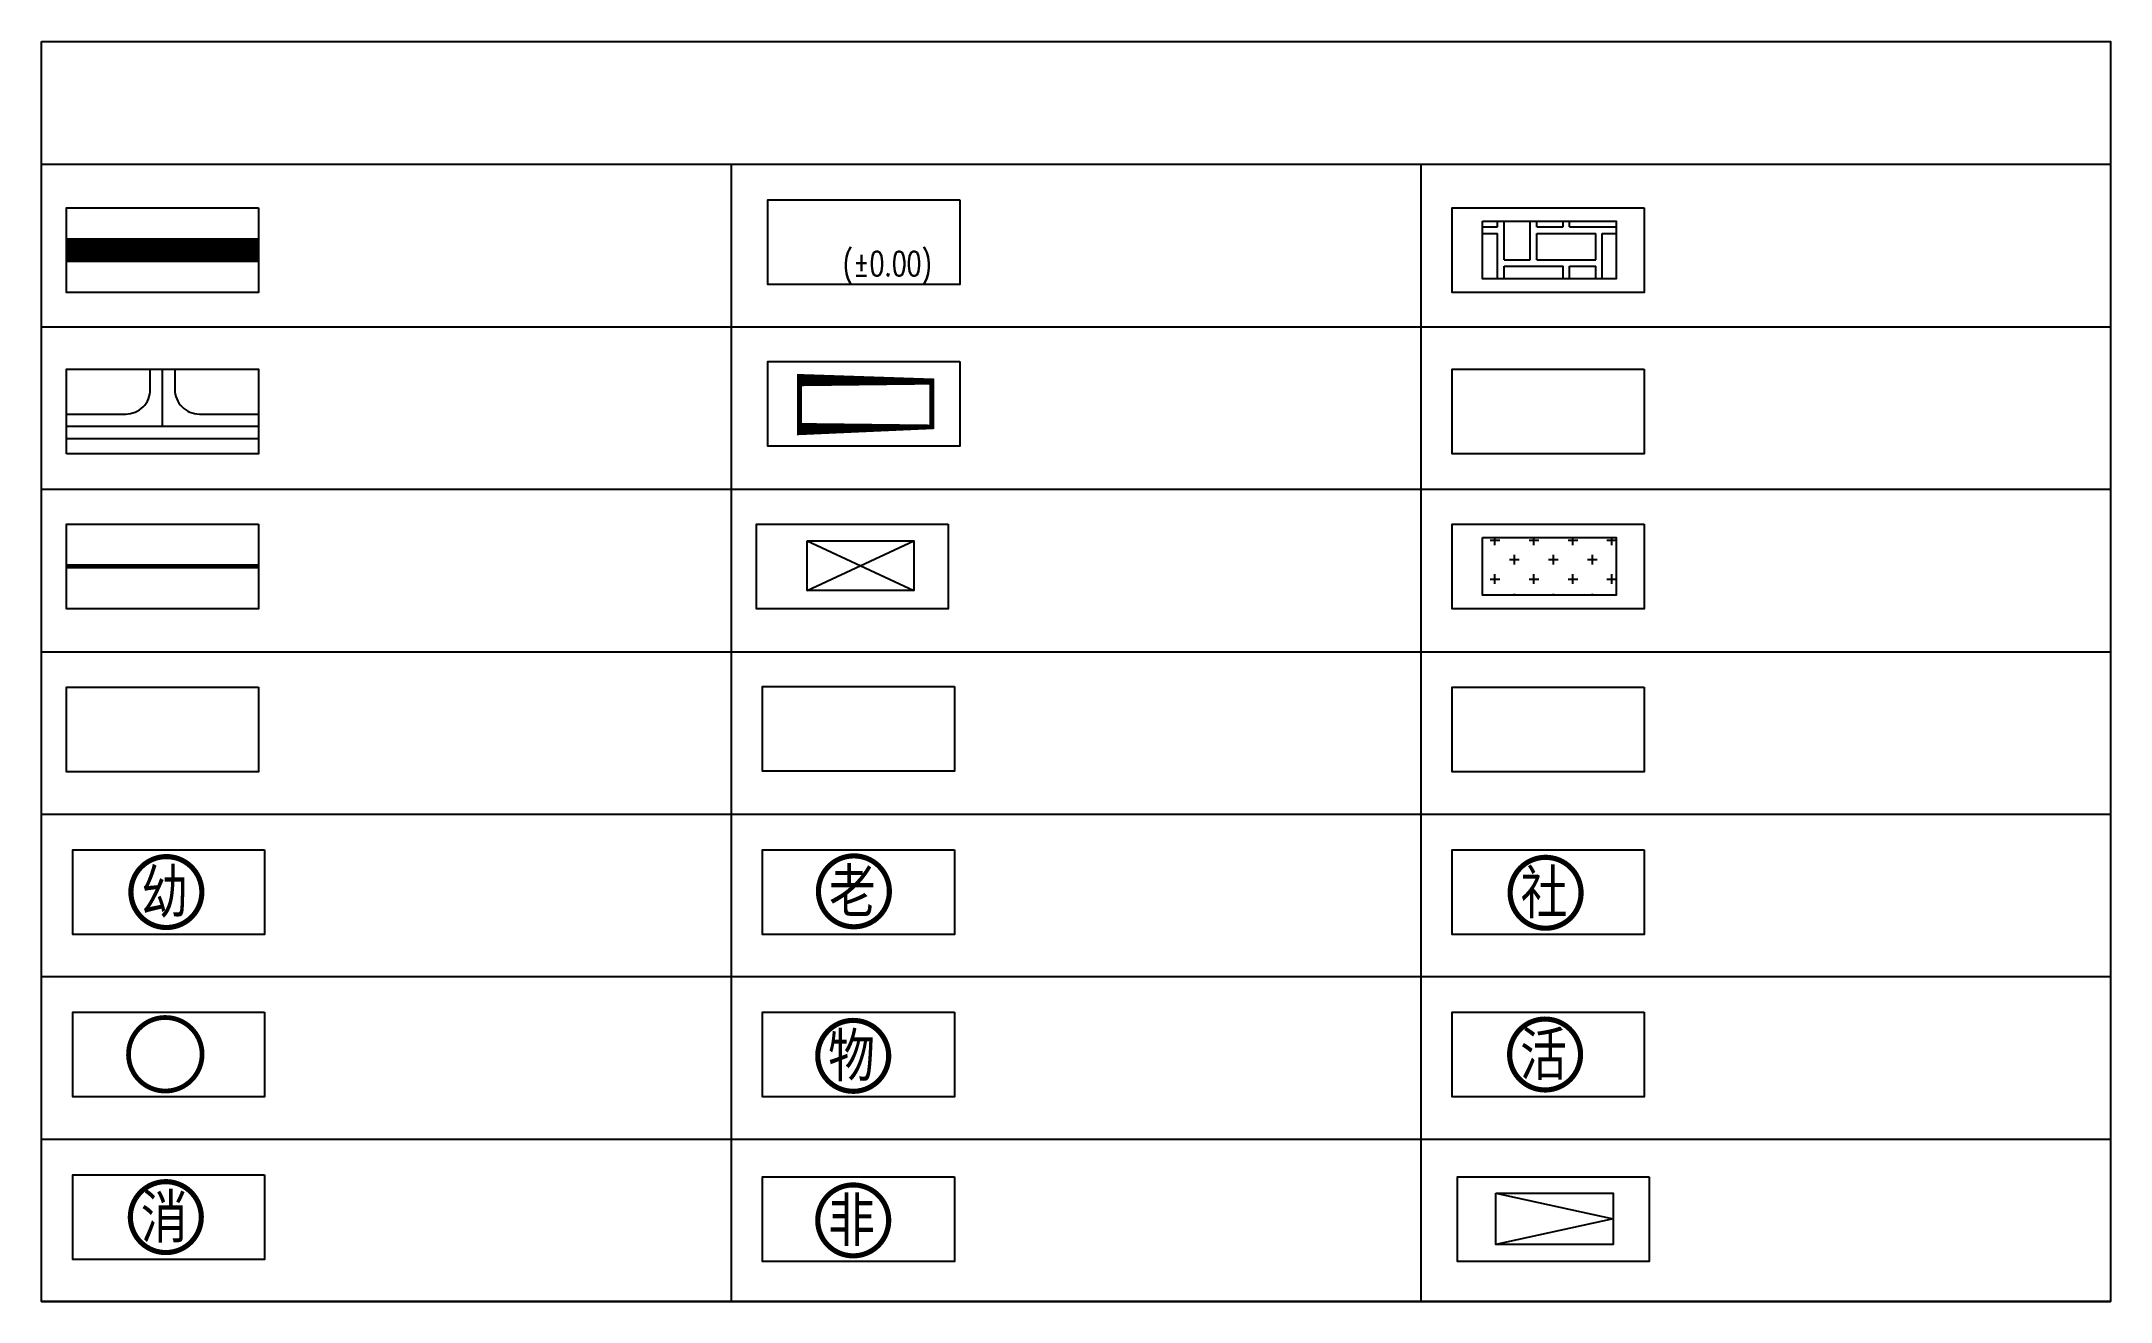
# Model space of a CAD drawing. Extents: x 26257.6 to 26341.9, y 28551.7 to 28603.1.
import ezdxf

# ---------------------------------------------------------------- set-up
doc = ezdxf.new("R2010")
doc.units = 0
doc.header["$LTSCALE"] = 1000
for name, pattern in [('DASH', [0.35, 0.25, -0.1]), ('DASHDOT', [25.4, 12.7, -6.35, 0, -6.35]), ('DOTE', [2.4200000000000004, 2, -0.2, 0.02, -0.2])]:
    doc.linetypes.add(name, pattern=pattern)
for name, color, linetype in [('A_Road_中线', 1, 'DOTE'), ('EVTR', 2, 'Continuous'), ('LAYOUT-TABLE', 7, 'Continuous'), ('PUB_TEXT', 7, 'Continuous'), ('RD-消防扑救场地', 195, 'DASH'), ('x-j景观', 55, 'Continuous'), ('x-垃圾', 6, 'Continuous'), ('Z-采光顶', 4, 'Continuous'), ('植草砖', 253, 'DASH'), ('用地红线', 1, 'Continuous'), ('硬化地面', 251, 'DASH'), ('道路', 5, 'Continuous')]:
    doc.layers.add(name, color=color, linetype=linetype)
doc.styles.add('_TCH_DIM', font='SIMPLEX', dxfattribs={"bigfont": 'GBCBIG'})
doc.styles.add('黑体', font='simhei.ttf', dxfattribs={"width": 0.8})

# ---------------------------------------------------------------- blocks, each defined once
blk = doc.blocks.new('dswr23')
at = {"layer": 'x-垃圾', "const_width": 0.3}
blk.add_lwpolyline([(2555763.387898417, 1971672.78452385, 1), (2555760.389212321, 1971675.625162036, 1), (2555763.387898417, 1971672.78452385, 1)], format="xyb", dxfattribs=at)
at = {"layer": 'x-垃圾', "style": '黑体', "width": 0.8}
blk.add_text('物', height=2.5, rotation=359.9999999910369, dxfattribs=at).set_placement((2555760.429689665, 1971672.989737215))
blk = doc.blocks.new('fedwtrr32')
at = {"layer": 'x-垃圾', "const_width": 0.3}
blk.add_lwpolyline([(2555767.262737828, 1971664.890439844, 1), (2555764.264051733, 1971667.731078031, 1), (2555767.262737828, 1971664.890439844, 1)], format="xyb", dxfattribs=at)
at = {"layer": 'x-垃圾', "style": '黑体', "width": 0.8}
blk.add_text('消', height=2.5, rotation=359.9999999910369, dxfattribs=at).set_placement((2555764.304529076, 1971665.095653209))
blk = doc.blocks.new('YQ0822025658')
at = {"const_width": 0.3}
blk.add_lwpolyline([(3.630158613813364, 1.349765620610469, 1), (-0.5003793179121203, 1.349765620610469, 1), (3.630158613813364, 1.349765620610469, 1)], format="xyb", dxfattribs=at)
at = {"style": '黑体', "width": 0.8}
blk.add_text('幼', height=2.5, rotation=43.44960351600874, dxfattribs=at).set_placement((1.341430964796018, -0.5356619939525444))
blk = doc.blocks.new('YQ0822024383')
at = {"const_width": 0.3}
blk.add_lwpolyline([(3.131753338481041, 2.363684098173508, 1), (-1.480724969959021, 2.363684098173508, 1), (3.131753338481041, 2.363684098173508, 1)], format="xyb", dxfattribs=at)
blk = doc.blocks.new('gft43')
at = {"const_width": 0.3}
blk.add_lwpolyline([(2555863.401009639, 1971583.269366759, 1), (2555860.402323544, 1971586.110004946, 1), (2555863.401009639, 1971583.269366759, 1)], format="xyb", dxfattribs=at)
at = {"style": '黑体', "width": 0.8}
blk.add_text('老', height=2.5, rotation=359.999999991037, dxfattribs=at).set_placement((2555860.442800888, 1971583.474580124))
blk = doc.blocks.new('erwtwr342t')
at = {"layer": 'x-垃圾', "const_width": 0.3}
blk.add_lwpolyline([(2555764.4415358, 1971638.103531617, 1), (2555761.442849705, 1971640.944169804, 1), (2555764.4415358, 1971638.103531617, 1)], format="xyb", dxfattribs=at)
at = {"layer": 'x-垃圾', "style": '黑体', "width": 0.8}
blk.add_text('活', height=2.5, rotation=359.9999999910369, dxfattribs=at).set_placement((2555761.483327048, 1971638.308744981))
blk = doc.blocks.new('rewr313r2')
at = {"layer": 'x-垃圾', "const_width": 0.3}
blk.add_lwpolyline([(2555763.926454181, 1971584.201931597, 1), (2555760.927768086, 1971587.042569782, 1), (2555763.926454181, 1971584.201931597, 1)], format="xyb", dxfattribs=at)
at = {"layer": 'x-垃圾', "style": '黑体', "width": 0.8}
blk.add_text('社', height=2.5, rotation=359.9999999910367, dxfattribs=at).set_placement((2555760.968245429, 1971584.407144961))

msp = doc.modelspace()

# ---------------------------------------------------------------- hatches: boundary and pattern name
at = {"layer": '植草砖', "linetype": 'Continuous'}
h = msp.add_hatch(dxfattribs=at)
h.set_pattern_fill('CROSS', color=256, scale=0.5, angle=-1.505102086362165e-10, style=0)
h.set_pattern_definition([(359.9999999998495, (-27232.11298285345, -68598.46939079731), (0.7937500000020851, 0.7937499999979151), [0.396875, -1.190625]), (90, (-27231.9145453547, -68598.66782829669), (-0.7937499999979151, 0.7937500000020851), [0.396875, -1.190625])])
h.paths.add_polyline_path([(26321.77665521057, 28582.82925003657), (26316.33171086012, 28582.82925003598), (26316.33171086029, 28580.48240727164), (26321.7766552109, 28580.48240727207)])
at = {"layer": '硬化地面', "linetype": 'Continuous'}
h = msp.add_hatch(dxfattribs=at)
h.set_pattern_fill('人字形人行道砖,_O', color=256, angle=-1.505102086362165e-10)
h.set_pattern_definition([(359.9999999998495, (-27232.11298285405, -68598.08239928691), (1.333300000003503, 1.333299999996497), [2.39994, -1.59996, 1.06664, -0.26666]), (359.9999999998495, (-27232.11298285407, -68597.01575928662), (1.333300000003503, 1.333299999996497), [2.39994, -0.26666, 1.06664, -1.59996]), (90, (-27232.11298285405, -68598.08239928691), (-1.333300000003503, -1.333299999996497), [1.06664, -0.26666, 2.39994, -1.59996]), (90, (-27231.04634285461, -68598.34905928679), (1.333300000003503, 1.333299999996497), [-1.59996, 2.39994, -0.26666, 1.06664])])
h.paths.add_polyline_path([(26321.77665521098, 28593.37321961973), (26321.77665521087, 28595.72006238209), (26316.33171085989, 28595.72006238264), (26316.33171086037, 28593.37321961931)])

# ---------------------------------------------------------------- linework, layer by layer
for p, q in [((26257.61545796953, 28598.04811061063, -31.45591), (26341.92809916729, 28598.0481106103, -31.45591)), ((26285.71967170272, 28598.04811061038, -31.45591), (26285.71967170324, 28551.68560383376, -31.45591)), ((26313.82388543524, 28598.04811061075, -31.45591), (26313.82388543429, 28551.6856038336, -31.45591)), ((26257.61545796971, 28591.42489535618, -31.45591), (26341.9280991678, 28591.42489535618, -31.45591)), ((26257.61545797021, 28584.80168010272, -31.45591), (26341.92809916795, 28584.80168010304, -31.45591)), ((26257.61545797037, 28578.17846484892, -31.45591), (26341.9280991668, 28578.1784648492, -31.45591)), ((26257.61545796956, 28571.55524959476, -31.45591), (26341.92809916732, 28571.55524959442, -31.45591)), ((26257.61545797074, 28564.93203434, -31.45591), (26341.92809916732, 28564.93203434078, -31.45591)), ((26257.61545796939, 28558.30881908764, -31.45591), (26341.92809916761, 28558.30881908814, -31.45591)), ((26316.88264812193, 28556.10086839498), (26321.65937208159, 28555.05834132009)), ((26321.65937208159, 28555.05834132009), (26316.88264812197, 28554.01581424589)), ((26257.61545796937, 28551.68560383466, -31.45591), (26341.92809916745, 28551.68560383466, -31.45591))]:
    msp.add_line(p, q)
at = {"elevation": -31.45591}
msp.add_lwpolyline([(26257.6154579709, 28603.0552495957), (26341.92809916686, 28603.05524959515), (26341.92809916745, 28551.68560383466), (26257.61545797134, 28551.68560383471)], close=True, dxfattribs=at)
msp.add_lwpolyline([(26316.88264812193, 28556.10086839498), (26321.65937208189, 28556.10086839497), (26321.65937208184, 28554.01581424596), (26316.88264812189, 28554.01581424597)], close=True)
at = {"layer": 'A_Road_中线', "color": 12, "elevation": -31.45591}
for points in [[(26262.552746368, 28587.36409634876), (26262.55274636734, 28589.69282912915)], [(26258.64331407511, 28587.36409634885), (26266.46217865943, 28587.36409634815)]]:
    msp.add_lwpolyline(points, dxfattribs=at)
at = {"layer": 'EVTR', "color": 4, "linetype": 'DASH', "ltscale": 0.005, "const_width": 0.2, "elevation": -31.45591}
msp.add_lwpolyline([(26258.643314076, 28581.65574752682), (26266.46217865948, 28581.65574752626)], dxfattribs=at)
at = {"layer": 'LAYOUT-TABLE', "color": 0, "elevation": -31.45591}
for points in [[(26295.0390030409, 28596.59969637419), (26295.03900303959, 28593.1477859683), (26287.22013845648, 28593.14778596722), (26287.22013845663, 28596.59969637357)], [(26266.46217865909, 28596.27251506959), (26266.46217865896, 28592.82060466257), (26258.64331407582, 28592.82060466281), (26258.64331407549, 28596.27251506899)], [(26322.91915538113, 28596.27251508337), (26322.91915538341, 28592.82060465995), (26315.10029079708, 28592.82060466257), (26315.10029079713, 28596.27251508441)], [(26316.33171085989, 28595.72006238264), (26321.77665521087, 28595.72006238209), (26321.77665521098, 28593.37321961973), (26316.33171086037, 28593.37321961931)], [(26295.03900304146, 28590.00491799167), (26295.03900304091, 28586.55300756966), (26287.22013845696, 28586.55300756938), (26287.22013845704, 28590.00491799055)], [(26322.91915538118, 28589.69282912783), (26322.91915538126, 28586.24091870649), (26315.10029079731, 28586.24091870621), (26315.1002907974, 28589.69282912739)], [(26266.46217865944, 28583.38170273693), (26266.46217865918, 28579.92979231591), (26258.64331407604, 28579.92979231615), (26258.64331407513, 28583.38170273763)], [(26294.56639239178, 28583.38170273747), (26294.5663923917, 28579.92979231629), (26286.74752780904, 28579.92979231737), (26286.74752780797, 28583.38170273834)], [(26322.91915538052, 28583.38170273685), (26322.91915538126, 28579.92979231553), (26315.10029079732, 28579.92979231525), (26315.10029079722, 28583.38170273659)], [(26316.33171086012, 28582.82925003598), (26321.77665521057, 28582.82925003657), (26321.7766552109, 28580.48240727207), (26316.33171086029, 28580.48240727164)], [(26266.46217865934, 28576.73005061301), (26266.46217865934, 28573.27814020715), (26258.64331407554, 28573.27814020737), (26258.64331407522, 28576.73005061289)], [(26294.81494164917, 28576.75848748237), (26294.81494164824, 28573.30657706199), (26286.99607706628, 28573.30657706111), (26286.9960770652, 28576.75848748275)], [(26322.91915538125, 28576.73005061278), (26322.91915537999, 28573.27814019273), (26315.10029079722, 28573.27814019133), (26315.10029079713, 28576.73005061267)], [(26266.71072791702, 28570.1068353589), (26266.7107279186, 28566.65492493744), (26258.89186333333, 28566.65492493713), (26258.89186333373, 28570.10683535864)], [(26294.81494165069, 28570.10683535948), (26294.81494165095, 28566.65492493798), (26286.99607706784, 28566.6549249369), (26286.99607706611, 28570.10683535853)], [(26322.9191553824, 28570.10683535934), (26322.91915538232, 28566.65492493816), (26315.10029079739, 28566.65492493753), (26315.10029079747, 28570.10683535871)], [(26266.71072791734, 28563.4836201056), (26266.71072791696, 28560.03170968343), (26258.89186333415, 28560.031709684), (26258.89186333341, 28563.48362010466)], [(26294.81494165055, 28563.48362010468), (26294.81494165, 28560.03170968267), (26286.99607706653, 28560.03170968323), (26286.99607706762, 28563.48362010344)], [(26322.91915538126, 28563.48362010485), (26322.91915538134, 28560.03170968417), (26315.10029079722, 28560.03170968405), (26315.10029079729, 28563.48362010523)], [(26266.71072791688, 28556.86040485112), (26266.71072791695, 28553.40849443044), (26258.89186333268, 28553.40849442983), (26258.8918633329, 28556.8604048515)], [(26294.81494164986, 28556.77687088272), (26294.8149416493, 28553.32496046071), (26286.99607706583, 28553.32496046127), (26286.99607706692, 28556.77687088148)], [(26323.13248908896, 28556.77687088205), (26323.13248908842, 28553.32496046004), (26315.31362450493, 28553.3249604606), (26315.31362450602, 28556.77687088081)]]:
    msp.add_lwpolyline(points, close=True, dxfattribs=at)
msp.add_lwpolyline([(26258.64331407591, 28586.24091870596), (26258.64331407633, 28589.69282912682), (26266.46217865945, 28589.69282912723), (26266.46217865936, 28586.24091870671), (26258.64331407591, 28586.24091870596)], dxfattribs=at)
at = {"layer": 'RD-消防扑救场地', "linetype": 'DASH', "ltscale": 0.005, "const_width": 0.2, "elevation": -31.45591}
msp.add_lwpolyline([(26288.50895130622, 28589.19370839612), (26293.89727958929, 28589.19370839556), (26293.89727958944, 28587.32961192391), (26288.5089513062, 28587.32961192464)], close=True, dxfattribs=at)
at = {"layer": 'x-垃圾', "const_width": 0.21, "elevation": -31.45591}
msp.add_lwpolyline([(26291.74386537083, 28554.0027009503, 1), (26289.64478510369, 28555.99114768059, 1), (26291.74386537083, 28554.0027009503, 1)], format="xyb", dxfattribs=at)
at = {"layer": 'Z-采光顶'}
for p, q in [((26288.81573577695, 28580.6675415485, -31.45591), (26293.15977520552, 28582.69356875423, -31.45591)), ((26288.81573577842, 28582.69356875396, -31.45591), (26293.15977520472, 28580.66754154814, -31.45591))]:
    msp.add_line(p, q, dxfattribs=at)
at = {"layer": 'Z-采光顶', "elevation": -31.45591}
msp.add_lwpolyline([(26288.81573577842, 28582.69356875396), (26293.15977520552, 28582.69356875423), (26293.15977520437, 28580.66754154846), (26288.81573577711, 28580.66754154834)], close=True, dxfattribs=at)
at = {"layer": '用地红线', "linetype": 'DASHDOT', "lineweight": 0, "ltscale": 0.0002, "const_width": 1, "elevation": -31.45591}
msp.add_lwpolyline([(26258.64331407498, 28594.54655986654), (26266.46217865978, 28594.54655986602)], dxfattribs=at)
at = {"layer": '道路', "elevation": -31.45591}
for points in [[(26258.64331407513, 28587.86409634886), (26261.05274636698, 28587.86409634879, 0.4142135623730951), (26262.05274636666, 28588.86409635043), (26262.05274636753, 28589.69282912735)], [(26263.05274636708, 28589.69282912716), (26263.05274636723, 28588.86409634861, 0.4142135623730951), (26264.05274636722, 28587.86409634922), (26266.46217865909, 28587.86409634848)]]:
    msp.add_lwpolyline(points, format="xyb", dxfattribs=at)
msp.add_lwpolyline([(26258.6433140751, 28586.86409634884), (26266.46217865958, 28586.86409634797)], dxfattribs=at)

# ---------------------------------------------------------------- block references
at = {"layer": 'x-j景观', "xscale": 0.7, "yscale": 0.7, "zscale": 0.7}
for name, p in [('rewr313r2', (-1762714.79226473, -1351541.58522667, -31.45591)), ('dswr23', (-1762742.627667146, -1351610.239711823, -31.45591)), ('erwtwr342t', (-1762715.174430219, -1351585.90851775, -31.45591)), ('fedwtrr32', (-1762773.348552351, -1351611.287422584, -31.45591))]:
    msp.add_blockref(name, p, dxfattribs=at)
at = {"layer": 'x-垃圾', "rotation": 316.5503964748777}
for name, p, xscale, yscale, zscale in [('YQ0822025658', (26261.26369761935, 28568.44745811312, -22.30591), 0.7, 0.7, 0.7), ('YQ0822024383', (26261.21882328748, 28561.0218172941, -11.63091), 0.6500000000000001, 0.6500000000000001, 0.6500000000000001)]:
    msp.add_blockref(name, p, dxfattribs=dict(at, xscale=xscale, yscale=yscale, zscale=zscale))
at = {"layer": 'x-垃圾', "xscale": 0.7, "yscale": 0.7, "zscale": 0.7}
msp.add_blockref('gft43', (-1762812.608726489, -1351540.872876463, -31.45591), dxfattribs=at)

# ---------------------------------------------------------------- texts
at = {"layer": 'PUB_TEXT', "style": '_TCH_DIM', "width": 0.7058823529411765}
msp.add_text('(%%P0.00)', height=1, rotation=359.9999999997916, dxfattribs=at).set_placement((26290.26918817382, 28593.49549011573, -31.45591))
at = {"layer": 'x-垃圾', "style": '黑体', "width": 0.8}
msp.add_text('非', height=1.75, rotation=359.9999999874935, dxfattribs=at).set_placement((26289.67311924438, 28554.14635030529, -31.45591))

doc.saveas('drawing.dxf')
